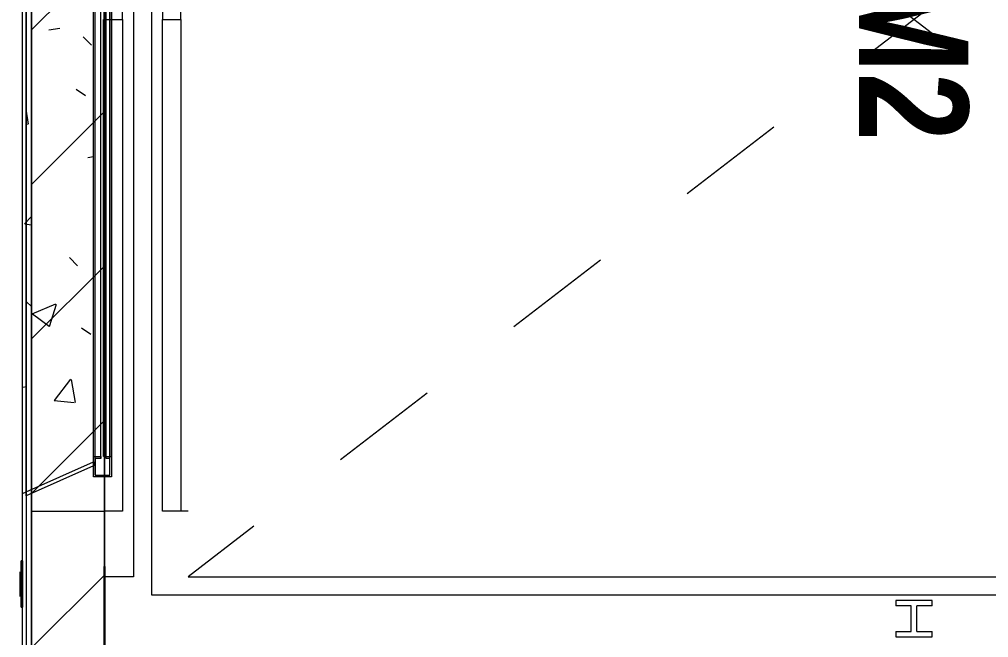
# Model space of a CAD drawing. Header units: millimetres. Extents: x -4000 to 187956, y -58990 to 162485.
# Drawn here: x 32766 to 35430, y 128288 to 129985 of the extents above; entities that cross this region are included whole.
import ezdxf

# ---------------------------------------------------------------- set-up
doc = ezdxf.new("R2010")
doc.units = ezdxf.units.MM
for name, pattern in [('Dash', [600, 300, -300]), ('Dash_2_', [635, 317.5, -317.5]), ('Grid Line', [2222.5, 1270, -317.5, 317.5, -317.5]), ('Grid Line 12_5mm', [2150, 1250, -300, 300, -300])]:
    doc.linetypes.add(name, pattern=pattern)
for name, color, linetype, lineweight in [('A-ANNO-NOTE', 131, 'Continuous', 9), ('A-DETL-GENF', 92, 'Continuous', 9), ('A-DOOR', 31, 'Continuous', 13), ('A-DOOR-HDLN', 31, 'Dash_2_', 13), ('A-WALL', 113, 'Continuous', 13), ('A-WALL-PATT', 111, 'Continuous', 13), ('S-GRID', 1, 'Continuous', 30)]:
    doc.layers.add(name, color=color, linetype=linetype, lineweight=lineweight)
doc.styles.add('Arial_B', font='arialbd.ttf', dxfattribs={"width": 0.8, "height": 300})

# ---------------------------------------------------------------- blocks, each defined once
blk = doc.blocks.new('VSC-THANG MÁY 2 - 2700-V776-FFS - TANG 1')
at = {"layer": 'A-DOOR', "lineweight": 9}
h = blk.add_hatch(dxfattribs=at)
h.set_pattern_fill('FP_23', color=256, style=0, pattern_type=2)
h.set_pattern_definition([(142.528, (130059.95, -26324.95), (63.7548, 665.734), [73.55, -809.046]), (84.53, (130059.95, -26324.95), (-764.226, -128.79), [55.732, -613.048]), (189.565, (130065.26, -26269.5), (-700.4678, 536.9537), [64.584, -710.419]), (138.764, (129856.75, -26324.95), (168.1687, 990.573), [109.674, -1206.419]), (186.066, (129870.8, -26242.4), (-989.697, 867.525), [97.033, -1067.36]), (80.365, (129856.8, -26325), (-989.706, 867.516), [83.729, -921.017]), (112.792, (129907.55, -26232.13), (409.058, 554.0287), [70.493, -775.42]), (53.56, (129907.55, -26232.1), (-736.752, 225.836), [57.39, -631.287]), (162.958, (129941.64, -26185.96), (-327.689, 779.8634), [64.216, -706.372]), (130.028, (130059.95, -26324.95), (-338.21994, 11.28834), [31.734, -595.261, 31.734, -1249.664]), (130.028, (130059.95, -26324.95), (-338.21994, 11.28834), [-658.73, -612.571, 31.734, -605.359]), (98.201, (130059.95, -26324.95), (-400.7246, 244.1681), [30.681, -324.475, 30.681, -796.312]), (98.201, (130059.95, -26324.95), (-400.7246, 244.1681), [-385.837, -561.556, 30.681, -204.075]), (55.11, (130059.95, -26531.93), (22.91264, 495.4734), [31.494, -207.094, 31.494, -712.9, -987.753]), (55.11, (130059.95, -26531.93), (22.91264, 495.4734), [-982.981, 31.494, -956.259]), (44.913, (130059.95, -26624.75), (-101.7087, 541.2912), [31.985, -283.018, 31.985, -1182.474]), (44.913, (130059.95, -26624.75), (-101.7087, 541.2912), [-346.988, -470.082, 31.985, -680.407])])
h.paths.add_polyline_path([(1383, -100), (1300.6, 85), (-1150.6, 85), (-1233, -100), (823.9, -100)])
h = blk.add_hatch(dxfattribs=at)
h.set_pattern_fill('FP_24', color=256, style=0, pattern_type=2)
h.set_pattern_definition([(140, (130059.95, -32885), (63.7558, 728.7365), [76.2, -838.2]), (85, (130059.95, -32885), (-764.2276, -140.9716), [60.96, -670.56]), (190.451, (130065.26, -32824.3), (-700.4668, 587.77), [64.76, -712.36]), (136.184, (129856.75, -32885), (168.171, 1084.316), [114.3, -1257.3]), (186.636, (129870.8, -32794.6), (-989.71, 949.61), [97.14, -1068.54]), (81.184, (129856.8, -32885), (-989.701, 949.621), [91.44, -1005.84]), (111, (129907.55, -32783.4), (409.0606, 606.458), [76.2, -838.2]), (56, (129907.55, -32783.4), (-736.753, 247.2083), [60.96, -670.56]), (161.451, (129941.64, -32732.86), (-327.6855, 853.6683), [64.76, -712.36]), (127.5, (130059.95, -32885), (-338.2201, 12.3547), [33.528, -628.904, 33.528, -1320.292]), (127.5, (130059.95, -32885), (-338.2201, 12.3547), [-695.96, -647.192, 33.528, -639.572]), (97.5, (130059.95, -32885), (-400.7221, 267.2789), [33.528, -354.584, 33.528, -870.204]), (97.5, (130059.95, -32885), (-400.7221, 267.2789), [-421.64, -613.664, 33.528, -223.012]), (57.5, (130059.95, -33111.57), (22.91534, 542.36333), [33.528, -220.472, 33.528, -1810.512]), (57.5, (130059.95, -33111.57), (22.91534, 542.36333), [-287.528, -758.952, 33.528, -1018.032]), (47.5, (130059.95, -33213.17), (-101.7071, 592.517), [33.528, -296.672, 33.528, -492.76, -746.76]), (47.5, (130059.95, -33213.17), (-101.7071, 592.517), [-856.488, 33.528, -713.232])])
h.paths.add_polyline_path([(2035, -85), (-1885, -85), (-1885, -110), (2035, -110)])
at = {"layer": 'A-DETL-GENF', "color": 250}
for p, q in [((1670, 2390), (1670, 2290)), ((1685, 2390), (1670, 2390)), ((1685, 2390), (1685, 2347.5)), ((1770, 2390), (1755, 2390)), ((1755, 2347.5), (1755, 2390)), ((1770, 2290), (1770, 2390)), ((1755, 2347.5), (1685, 2347.5)), ((1755, 2332.5), (1685, 2332.5)), ((1685, 2332.5), (1685, 2290)), ((1755, 2290), (1755, 2332.5)), ((1670, 2290), (1685, 2290)), ((1755, 2290), (1770, 2290))]:
    blk.add_line(p, q, dxfattribs=at)
at = {"layer": 'A-DOOR', "color": 5, "lineweight": 15}
for p, q in [((-1180.9, 135), (1330.9, 135)), ((1330.9, 135), (1330.9, 115)), ((2035, -110), (-1885, -110)), ((1561.5, -110), (1561.5, -113.2)), ((1688.5, -113.2), (1561.5, -113.2)), ((1593.2, -113.2), (1593.2, -116.3)), ((1593.2, -116.3), (1597.5, -116.3)), ((1593.4, -116.3), (1593.4, -118.5)), ((1594.8, -113.2), (1594.8, -114.8)), ((1597.7, -116.3), (1602.5, -116.3)), ((1602.7, -116.3), (1609.1, -116.3)), ((1616.8, -116.3), (1609.3, -116.3)), ((1609.3, -116.3), (1616.8, -116.3)), ((1625, -116.3), (1617, -116.3)), ((1656.9, -116.3), (1625.2, -116.3)), ((1655.2, -114.8), (1655.2, -113.2)), ((1655.7, -116.3), (1656.7, -116.3)), ((1656.7, -116.3), (1656.7, -113.2)), ((1656.9, -118.5), (1656.9, -116.3)), ((1688.5, -113.2), (1688.5, -110))]:
    blk.add_line(p, q, dxfattribs=at)
at = {"layer": 'A-DOOR', "color": 171, "lineweight": 15}
for p, q in [((1275, 135), (-1125, 135)), ((1275, 130), (1275, 135)), ((1275, 135), (1330.9, 135)), ((1275, 130), (1275, 135)), ((1330.9, 135), (1330.9, 115)), ((1325.9, 130), (-1175.9, 130)), ((1280, 130), (-1130, 130)), ((1280, 120), (-1130, 120)), ((1325.9, 130), (1280, 130)), ((1280, 130), (1280, 120)), ((1325.9, 115), (1325.9, 130)), ((1325.9, 115), (1325.9, 130)), ((1330.9, 115), (1330.9, 85)), ((1330.9, 85), (-1180.9, 85)), ((1300.6, 85), (1383, -100)), ((-1885, -85), (2035, -85)), ((-1875, -100), (2025, -100)), ((1383, -100), (-1233, -100)), ((1376.5, -110), (1372.1, -100)), ((1376.5, -110), (1372.1, -100)), ((1383, -100), (2025, -100)), ((1376.5, -110), (-1226.5, -110)), ((1561.5, -110), (1376.5, -110)), ((1561.5, -110), (1688.5, -110)), ((1561.5, -110), (1561.5, -113.2)), ((1561.5, -113.2), (1593.2, -113.2)), ((1593.2, -110), (1593.2, -113.2)), ((1593.2, -113.2), (1593.2, -116.3)), ((1593.2, -116.3), (1594.3, -116.3)), ((1593.2, -116.3), (1594.3, -116.3)), ((1597.4, -116.3), (1593.4, -116.3)), ((1594.5, -116.3), (1593.4, -116.3)), ((1594.8, -110), (1594.8, -113.2)), ((1594.8, -114.8), (1595.9, -114.8)), ((1594.8, -114.8), (1598.7, -114.8)), ((1602.5, -116.3), (1597.7, -116.3)), ((1598.9, -114.8), (1602.4, -114.8)), ((1609.1, -116.3), (1602.7, -116.3)), ((1604.1, -114.8), (1609.1, -114.8)), ((1611, -114.8), (1616.8, -114.8)), ((1617, -116.3), (1625, -116.3)), ((1617.2, -114.8), (1632.8, -114.8)), ((1625.2, -116.3), (1633.2, -116.3)), ((1633.2, -114.8), (1640.1, -114.8)), ((1633.4, -116.3), (1640.9, -116.3)), ((1640.9, -114.8), (1646.3, -114.8)), ((1641.1, -116.3), (1647.5, -116.3)), ((1647.6, -114.8), (1652.7, -114.8)), ((1647.7, -116.3), (1652.5, -116.3)), ((1652.7, -116.3), (1655.7, -116.3)), ((1654.1, -114.8), (1655.2, -114.8)), ((1654.1, -114.8), (1655.2, -114.8)), ((1655.2, -113.2), (1655.2, -110)), ((1655.7, -116.3), (1656.7, -116.3)), ((1655.7, -116.3), (1656.7, -116.3)), ((1656.9, -116.3), (1655.9, -116.3)), ((1656.7, -113.2), (1656.7, -110)), ((1656.7, -116.3), (1656.7, -113.2)), ((1656.7, -113.2), (1688.5, -113.2)), ((1688.5, -110), (1688.5, -113.2)), ((2035, -110), (1688.5, -110))]:
    blk.add_line(p, q, dxfattribs=at)
at = {"layer": 'A-DOOR', "color": 161, "lineweight": 15}
for p, q in [((1275, 120), (-1125, 120)), ((75, 113), (75, 115)), ((75, 115), (1275, 115)), ((1275, 113), (75, 113)), ((1275, 120), (1275, 130)), ((1275, 120), (1275, 130)), ((1280, 120), (1275, 120)), ((1275, 115), (1275, 113)), ((1280, 130), (1280, 120)), ((1325.9, 90), (1325.9, 115)), ((1325.9, 90), (1325.9, 115)), ((1330.9, 115), (1330.9, 85)), ((1325.9, 90), (-1175.9, 90)), ((1300.6, 85), (-1150.6, 85)), ((1280, 105), (-1130, 105)), ((1280, 90), (-1130, 90)), ((1275, 85), (1275, 90)), ((1275, 85), (1275, 90)), ((1280, 105), (1280, 90)), ((1280, 90), (1325.9, 90)), ((1372.1, -100), (1289.7, 85)), ((1372.1, -100), (1289.7, 85)), ((1330.9, 85), (1300.6, 85)), ((1300.6, 85), (1383, -100)), ((2025, -85), (-1875, -85)), ((1593.2, -110), (1561.5, -110)), ((1593.2, -110), (1561.5, -110)), ((1593.2, -110), (1593.2, -113.2)), ((1593.2, -113.2), (1593.2, -116.3)), ((1597.5, -110), (1593.2, -110)), ((1593.2, -116.3), (1594.3, -116.3)), ((1593.2, -116.3), (1594.3, -116.3)), ((1594.8, -113.2), (1594.8, -114.8)), ((1594.8, -113.2), (1594.8, -114.8)), ((1597.3, -116.3), (1594.8, -116.3)), ((1595.9, -116.3), (1594.8, -116.3)), ((1595.9, -114.8), (1598.7, -114.8)), ((1597.3, -116.3), (1595.9, -116.3)), ((1616.8, -110), (1597.5, -110)), ((1598.9, -116.3), (1597.5, -116.3)), ((1602.4, -116.3), (1597.5, -116.3)), ((1598.9, -114.8), (1602.4, -114.8)), ((1602.4, -116.3), (1598.9, -116.3)), ((1609.1, -116.3), (1603.7, -116.3)), ((1608.6, -116.3), (1603.7, -116.3)), ((1604.1, -114.8), (1609.1, -114.8)), ((1606.1, -116.3), (1608.7, -116.3)), ((1606.1, -116.3), (1608.7, -116.3)), ((1609.2, -116.3), (1615.7, -116.3)), ((1609.2, -116.3), (1615.7, -116.3)), ((1616.8, -116.3), (1609.9, -116.3)), ((1611, -114.8), (1616.8, -114.8)), ((1633.2, -110), (1616.8, -110)), ((1616.9, -116.3), (1625, -116.3)), ((1616.9, -116.3), (1625, -116.3)), ((1617.2, -114.8), (1618.8, -114.8)), ((1625, -116.3), (1617.2, -116.3)), ((1620.8, -114.8), (1619.6, -114.8)), ((1619.6, -114.8), (1620.8, -114.8)), ((1620.8, -113.3), (1620.8, -114.8)), ((1622.5, -114.8), (1620.8, -114.8)), ((1620.8, -114.8), (1622.5, -114.8)), ((1622.5, -114.8), (1622.5, -113.2)), ((1622.5, -113.2), (1622.5, -114.8)), ((1622.5, -113.2), (1622.5, -114.8)), ((1622.5, -114.8), (1627.1, -114.8)), ((1627.1, -114.8), (1622.5, -114.8)), ((1625.2, -116.3), (1633.3, -116.3)), ((1625.2, -116.3), (1633.3, -116.3)), ((1632.8, -116.3), (1625.2, -116.3)), ((1627.5, -113.2), (1627.5, -114.4)), ((1627.5, -113.2), (1627.5, -114.4)), ((1627.5, -113.2), (1627.5, -114.4)), ((1627.5, -114.8), (1629.2, -114.8)), ((1629.2, -114.8), (1627.5, -114.8)), ((1629.2, -113.2), (1629.2, -114.8)), ((1629.2, -114.8), (1630.4, -114.8)), ((1630.4, -114.8), (1629.2, -114.8)), ((1630.4, -113.2), (1630.4, -114.8)), ((1630.4, -114.8), (1632.8, -114.8)), ((1656.7, -110), (1633.2, -110)), ((1633.2, -114.8), (1640.1, -114.8)), ((1640.1, -116.3), (1633.4, -116.3)), ((1633.5, -116.3), (1641, -116.3)), ((1633.5, -116.3), (1641, -116.3)), ((1640.9, -114.8), (1646.3, -114.8)), ((1646.3, -116.3), (1641.1, -116.3)), ((1641.7, -116.3), (1644.2, -116.3)), ((1641.7, -116.3), (1644.2, -116.3)), ((1646.3, -116.3), (1641.8, -116.3)), ((1647.6, -114.8), (1652.7, -114.8)), ((1651.1, -116.3), (1647.8, -116.3)), ((1652.7, -116.3), (1647.8, -116.3)), ((1652.7, -116.3), (1651.1, -116.3)), ((1655.2, -116.3), (1652.9, -116.3)), ((1654.1, -116.3), (1652.9, -116.3)), ((1655.2, -116.3), (1654.1, -116.3)), ((1655.2, -114.8), (1655.2, -113.2)), ((1655.2, -114.8), (1655.2, -113.2)), ((1655.7, -116.3), (1656.7, -116.3)), ((1655.7, -116.3), (1656.7, -116.3)), ((1656.7, -113.2), (1656.7, -110)), ((1656.7, -116.3), (1656.7, -113.2)), ((1688.5, -110), (1656.7, -110)), ((1688.5, -110), (1656.7, -110))]:
    blk.add_line(p, q, dxfattribs=at)
at = {"layer": 'A-DOOR', "color": 151, "lineweight": 15}
for p, q in [((75, 115), (75, 113)), ((75, 115), (1275, 115)), ((75, 113), (1275, 113)), ((1275, 115), (1275, 113)), ((1289.7, 85), (-1139.7, 85)), ((1275, 105), (-1125, 105)), ((1275, 85), (-1125, 85)), ((1275, 90), (1275, 105)), ((1275, 105), (1280, 105)), ((1275, 90), (1275, 105)), ((1300.6, 85), (1275, 85)), ((1280, 105), (1280, 90)), ((1289.7, 85), (1300.6, 85)), ((1593.2, -110), (1593.2, -113.2)), ((1594.3, -110), (1593.2, -110)), ((1594.3, -110), (1593.2, -110)), ((1593.2, -116.3), (1594.3, -116.3)), ((1602.4, -110), (1594.8, -110)), ((1595.9, -110), (1594.8, -110)), ((1594.8, -110), (1594.8, -113.2)), ((1594.8, -110), (1594.8, -113.2)), ((1594.8, -110), (1595.9, -110)), ((1594.8, -110), (1602.4, -110)), ((1594.8, -114.8), (1595.9, -114.8)), ((1594.8, -114.8), (1595.9, -114.8)), ((1594.8, -114.8), (1595.9, -114.8)), ((1594.8, -114.8), (1595.9, -114.8)), ((1597.4, -116.3), (1595.6, -116.3)), ((1595.6, -116.3), (1597.5, -116.3)), ((1595.6, -116.3), (1597.5, -116.3)), ((1602.5, -116.3), (1597.7, -116.3)), ((1597.7, -116.3), (1602.5, -116.3)), ((1597.7, -116.3), (1602.5, -116.3)), ((1608.6, -116.3), (1603.6, -116.3)), ((1603.6, -116.3), (1608.6, -116.3)), ((1603.6, -116.3), (1608.6, -116.3)), ((1609.1, -110), (1603.7, -110)), ((1603.7, -110), (1609.1, -110)), ((1616.8, -110), (1609.9, -110)), ((1609.9, -110), (1616.8, -110)), ((1615.6, -116.3), (1609.9, -116.3)), ((1632.8, -110), (1617.2, -110)), ((1617.2, -110), (1632.8, -110)), ((1625, -116.3), (1617.2, -116.3)), ((1619.6, -110), (1619.6, -113.2)), ((1619.6, -110), (1619.6, -113.2)), ((1619.6, -114.8), (1620.7, -114.8)), ((1620.8, -110), (1620.8, -112.6)), ((1620.8, -110), (1620.8, -112.6)), ((1622.5, -113.2), (1620.9, -113.2)), ((1620.9, -113.2), (1622.5, -113.2)), ((1621.2, -113.2), (1621.2, -114.8)), ((1622.5, -114.8), (1621.2, -114.8)), ((1621.2, -114.8), (1622.5, -114.8)), ((1622.5, -111.5), (1622.5, -110)), ((1622.5, -110), (1622.5, -111.5)), ((1622.5, -110), (1622.5, -111.5)), ((1622.5, -111.5), (1622.5, -110)), ((1622.5, -110), (1622.5, -111.5)), ((1622.5, -110), (1622.5, -111.5)), ((1622.5, -113.2), (1622.5, -111.9)), ((1622.5, -111.9), (1622.5, -113.2)), ((1622.5, -111.9), (1622.5, -113.2)), ((1622.5, -113.2), (1622.5, -111.9)), ((1622.5, -111.9), (1622.5, -113.2)), ((1622.5, -111.9), (1622.5, -113.2)), ((1622.5, -113.2), (1622.5, -114.8)), ((1622.5, -113.2), (1627.5, -113.2)), ((1627.5, -113.2), (1622.5, -113.2)), ((1622.5, -114.8), (1627.1, -114.8)), ((1632.8, -116.3), (1625.2, -116.3)), ((1627.5, -110), (1627.5, -113.2)), ((1627.5, -110), (1627.5, -113.2)), ((1627.5, -110), (1627.5, -113.2)), ((1627.5, -110), (1627.5, -113.2)), ((1627.5, -110), (1627.5, -113.2)), ((1627.5, -110), (1627.5, -113.2)), ((1627.5, -113.2), (1627.5, -114.4)), ((1627.5, -114.8), (1628.8, -114.8)), ((1628.8, -114.8), (1627.5, -114.8)), ((1627.6, -113.2), (1629.1, -113.2)), ((1629.1, -113.2), (1627.6, -113.2)), ((1628.8, -113.4), (1628.8, -114.8)), ((1629.2, -110), (1629.2, -112.2)), ((1629.2, -110), (1629.2, -112.2)), ((1629.2, -113.2), (1630.4, -113.2)), ((1630.4, -113.2), (1629.2, -113.2)), ((1629.3, -114.8), (1630.4, -114.8)), ((1630.4, -110), (1630.4, -111.5)), ((1630.4, -110), (1630.4, -111.5)), ((1640.1, -110), (1633.2, -110)), ((1633.2, -110), (1640.1, -110)), ((1640.1, -116.3), (1633.4, -116.3)), ((1646.3, -110), (1640.9, -110)), ((1640.9, -110), (1646.3, -110)), ((1646.4, -116.3), (1641.7, -116.3)), ((1641.8, -116.3), (1646.4, -116.3)), ((1641.8, -116.3), (1646.4, -116.3)), ((1655.2, -110), (1647.6, -110)), ((1647.6, -110), (1655.2, -110)), ((1652.5, -116.3), (1647.6, -116.3)), ((1647.7, -116.3), (1652.5, -116.3)), ((1647.7, -116.3), (1652.5, -116.3)), ((1654.4, -116.3), (1652.7, -116.3)), ((1652.7, -116.3), (1654.4, -116.3)), ((1652.7, -116.3), (1654.4, -116.3)), ((1655.2, -110), (1654.1, -110)), ((1654.1, -110), (1655.2, -110)), ((1654.1, -114.8), (1655.2, -114.8)), ((1654.1, -114.8), (1655.2, -114.8)), ((1654.1, -114.8), (1655.2, -114.8)), ((1654.1, -114.8), (1655.2, -114.8)), ((1655.2, -113.2), (1655.2, -111)), ((1655.2, -113.2), (1655.2, -111)), ((1656.7, -110), (1655.7, -110)), ((1656.7, -110), (1655.7, -110)), ((1655.7, -116.3), (1656.7, -116.3)), ((1656.7, -113.2), (1656.7, -110))]:
    blk.add_line(p, q, dxfattribs=at)
at = {"layer": 'A-DOOR', "color": 255, "lineweight": 15}
for p, q in [((1594.3, -110), (1593.2, -110)), ((1594.3, -110), (1593.2, -110)), ((1594.8, -113.2), (1594.8, -114.8)), ((1595.9, -116.3), (1594.8, -116.3)), ((1595.9, -116.3), (1594.8, -116.3)), ((1598.9, -110), (1595.9, -110)), ((1595.9, -110), (1598.9, -110)), ((1597.3, -116.3), (1595.9, -116.3)), ((1597.3, -116.3), (1595.9, -116.3)), ((1597.3, -114.8), (1598.7, -114.8)), ((1597.3, -114.8), (1598.7, -114.8)), ((1598.9, -116.3), (1597.5, -116.3)), ((1598.9, -116.3), (1597.5, -116.3)), ((1602.4, -110), (1598.9, -110)), ((1598.9, -110), (1602.4, -110)), ((1598.9, -114.8), (1602.4, -114.8)), ((1598.9, -114.8), (1602.4, -114.8)), ((1602.4, -116.3), (1598.9, -116.3)), ((1602.4, -116.3), (1598.9, -116.3)), ((1609.1, -110), (1603.7, -110)), ((1603.7, -110), (1609.1, -110)), ((1608.6, -116.3), (1603.7, -116.3)), ((1608.7, -116.3), (1604.4, -116.3)), ((1605.1, -114.8), (1609.1, -114.8)), ((1605.1, -114.8), (1609.1, -114.8)), ((1616.8, -110), (1609.9, -110)), ((1609.9, -110), (1616.8, -110)), ((1615.6, -116.3), (1609.9, -116.3)), ((1609.9, -116.3), (1615.6, -116.3)), ((1609.9, -116.3), (1615.6, -116.3)), ((1611.7, -114.8), (1616.8, -114.8)), ((1611.7, -114.8), (1616.8, -114.8)), ((1619.6, -110), (1617.2, -110)), ((1617.2, -110), (1619.6, -110)), ((1617.2, -114.8), (1618.8, -114.8)), ((1617.2, -114.8), (1618.8, -114.8)), ((1625, -116.3), (1617.2, -116.3)), ((1617.2, -116.3), (1625, -116.3)), ((1617.2, -116.3), (1625, -116.3)), ((1620.8, -110), (1619.6, -110)), ((1619.6, -110), (1620.8, -110)), ((1620.8, -110), (1619.6, -110)), ((1619.6, -110), (1620.8, -110)), ((1622.5, -110), (1620.8, -110)), ((1620.8, -110), (1622.5, -110)), ((1622.5, -110), (1620.8, -110)), ((1620.8, -110), (1622.5, -110)), ((1621.2, -110), (1621.2, -112.3)), ((1621.2, -110), (1621.2, -112.3)), ((1622.5, -113.2), (1621.2, -113.2)), ((1621.2, -113.2), (1622.5, -113.2)), ((1622.5, -114.8), (1621.2, -114.8)), ((1621.2, -114.8), (1622.5, -114.8)), ((1622.5, -110), (1627.5, -110)), ((1627.5, -110), (1622.5, -110)), ((1622.5, -110), (1622.5, -111.5)), ((1622.5, -110), (1627.5, -110)), ((1627.5, -110), (1622.5, -110)), ((1622.5, -110), (1622.5, -111.5)), ((1622.5, -111.9), (1622.5, -113.2)), ((1622.5, -111.9), (1622.5, -113.2)), ((1622.5, -113.2), (1622.5, -114.8)), ((1625, -116.3), (1625, -114.8)), ((1632.8, -116.3), (1625.2, -116.3)), ((1625.2, -116.3), (1632.8, -116.3)), ((1625.2, -116.3), (1632.8, -116.3)), ((1627.5, -110), (1629.2, -110)), ((1629.2, -110), (1627.5, -110)), ((1627.5, -110), (1627.5, -113.2)), ((1627.5, -110), (1629.2, -110)), ((1629.2, -110), (1627.5, -110)), ((1627.5, -110), (1627.5, -113.2)), ((1627.5, -113.2), (1627.5, -114.4)), ((1627.5, -114.8), (1628.8, -114.8)), ((1628.8, -114.8), (1627.5, -114.8)), ((1628.8, -110), (1628.8, -112.5)), ((1628.8, -110), (1628.8, -112.5)), ((1629.2, -110), (1630.4, -110)), ((1630.4, -110), (1629.2, -110)), ((1629.2, -110), (1630.4, -110)), ((1630.4, -110), (1629.2, -110)), ((1632.8, -110), (1630.4, -110)), ((1630.4, -110), (1632.8, -110)), ((1630.4, -114.8), (1632.8, -114.8)), ((1630.4, -114.8), (1632.8, -114.8)), ((1640.1, -110), (1633.2, -110)), ((1633.2, -110), (1640.1, -110)), ((1633.2, -114.8), (1634.7, -114.8)), ((1633.2, -114.8), (1634.7, -114.8)), ((1640.1, -116.3), (1633.4, -116.3)), ((1633.4, -116.3), (1640.1, -116.3)), ((1633.4, -116.3), (1640.1, -116.3)), ((1635.2, -114.8), (1640.1, -114.8)), ((1635.2, -114.8), (1640.1, -114.8)), ((1646.3, -110), (1640.9, -110)), ((1640.9, -110), (1646.3, -110)), ((1645.6, -116.3), (1641.7, -116.3)), ((1646.3, -116.3), (1641.8, -116.3)), ((1642.7, -114.8), (1646.3, -114.8)), ((1642.7, -114.8), (1646.3, -114.8)), ((1645.6, -114.8), (1645.6, -116.3)), ((1651.1, -110), (1647.6, -110)), ((1647.6, -110), (1651.1, -110)), ((1647.7, -114.8), (1651.1, -114.8)), ((1647.7, -114.8), (1651.1, -114.8)), ((1651.1, -116.3), (1647.8, -116.3)), ((1651.1, -116.3), (1647.8, -116.3)), ((1654.1, -110), (1651.1, -110)), ((1651.1, -110), (1654.1, -110)), ((1652.7, -116.3), (1651.1, -116.3)), ((1652.7, -116.3), (1651.1, -116.3)), ((1654.1, -116.3), (1652.9, -116.3)), ((1654.1, -116.3), (1652.9, -116.3)), ((1655.2, -116.3), (1654.1, -116.3)), ((1655.2, -116.3), (1654.1, -116.3)), ((1655.2, -114.8), (1655.2, -113.2)), ((1656.7, -110), (1655.7, -110)), ((1656.7, -110), (1655.7, -110))]:
    blk.add_line(p, q, dxfattribs=at)
at = {"layer": 'A-DOOR', "color": 50, "lineweight": 15}
for p, q in [((1594.3, -110), (1593.2, -110)), ((1595.9, -110), (1594.8, -110)), ((1595.9, -110), (1594.8, -110)), ((1595.9, -110), (1594.8, -110)), ((1595.9, -110), (1594.8, -110)), ((1594.8, -110), (1595.9, -110)), ((1594.8, -110), (1595.9, -110)), ((1594.8, -110), (1594.8, -113.2)), ((1595.9, -110), (1594.8, -110)), ((1595.9, -110), (1594.8, -110)), ((1594.8, -110), (1595.9, -110)), ((1594.8, -110), (1595.9, -110)), ((1594.8, -114.8), (1595.9, -114.8)), ((1594.8, -114.8), (1595.9, -114.8)), ((1595.9, -116.3), (1594.8, -116.3)), ((1597.3, -116.3), (1594.8, -116.3)), ((1597.5, -110), (1595.6, -110)), ((1597.5, -110), (1595.6, -110)), ((1597.5, -110), (1595.6, -110)), ((1597.5, -110), (1595.6, -110)), ((1597.5, -110), (1595.6, -110)), ((1595.6, -116.3), (1597.5, -116.3)), ((1595.6, -116.3), (1597.5, -116.3)), ((1595.6, -116.3), (1597.5, -116.3)), ((1602.5, -110), (1595.9, -110)), ((1598.9, -110), (1595.9, -110)), ((1598.9, -110), (1595.9, -110)), ((1598.9, -110), (1595.9, -110)), ((1598.9, -110), (1595.9, -110)), ((1595.9, -110), (1598.9, -110)), ((1595.9, -110), (1598.9, -110)), ((1598.9, -110), (1595.9, -110)), ((1598.9, -110), (1595.9, -110)), ((1595.9, -110), (1598.9, -110)), ((1595.9, -110), (1598.9, -110)), ((1602.5, -110), (1595.9, -110)), ((1597.3, -116.3), (1595.9, -116.3)), ((1597.3, -114.8), (1598.7, -114.8)), ((1597.3, -114.8), (1598.7, -114.8)), ((1597.3, -114.8), (1598.7, -114.8)), ((1597.3, -114.8), (1598.7, -114.8)), ((1602.5, -110), (1597.5, -110)), ((1602.5, -110), (1597.5, -110)), ((1602.5, -110), (1597.5, -110)), ((1602.5, -110), (1597.5, -110)), ((1602.5, -110), (1597.5, -110)), ((1597.5, -113.2), (1598.9, -113.2)), ((1598.9, -116.3), (1597.5, -116.3)), ((1598.9, -116.3), (1597.5, -116.3)), ((1597.7, -116.3), (1602.5, -116.3)), ((1597.7, -116.3), (1602.5, -116.3)), ((1597.7, -116.3), (1602.5, -116.3)), ((1602.4, -110), (1598.9, -110)), ((1602.4, -110), (1598.9, -110)), ((1602.4, -110), (1598.9, -110)), ((1602.4, -110), (1598.9, -110)), ((1598.9, -110), (1602.4, -110)), ((1598.9, -110), (1602.4, -110)), ((1602.4, -110), (1598.9, -110)), ((1602.4, -110), (1598.9, -110)), ((1598.9, -110), (1602.4, -110)), ((1598.9, -110), (1602.4, -110)), ((1598.9, -114.8), (1602.4, -114.8)), ((1598.9, -114.8), (1602.4, -114.8)), ((1598.9, -114.8), (1602.4, -114.8)), ((1598.9, -114.8), (1602.4, -114.8)), ((1602.4, -116.3), (1598.9, -116.3)), ((1602.4, -116.3), (1598.9, -116.3)), ((1601.3, -113.2), (1602.5, -113.2)), ((1609.1, -110), (1603.6, -110)), ((1609.1, -110), (1603.6, -110)), ((1609.1, -110), (1603.6, -110)), ((1609.1, -110), (1603.6, -110)), ((1609.1, -110), (1603.6, -110)), ((1609.1, -110), (1603.7, -110)), ((1609.1, -110), (1603.7, -110)), ((1609.1, -110), (1603.7, -110)), ((1609.1, -110), (1603.7, -110)), ((1609.1, -110), (1603.7, -110)), ((1603.7, -110), (1609.1, -110)), ((1603.7, -110), (1609.1, -110)), ((1609.1, -110), (1603.7, -110)), ((1609.1, -110), (1603.7, -110)), ((1603.7, -110), (1609.1, -110)), ((1603.7, -110), (1609.1, -110)), ((1609.1, -110), (1603.7, -110)), ((1604.2, -116.3), (1608.6, -116.3)), ((1604.2, -116.3), (1608.6, -116.3)), ((1604.2, -116.3), (1608.6, -116.3)), ((1608.6, -116.3), (1604.3, -116.3)), ((1608.6, -116.3), (1604.3, -116.3)), ((1608.6, -116.3), (1604.3, -116.3)), ((1604.4, -113.2), (1605.8, -113.2)), ((1605.8, -113.2), (1604.4, -113.2)), ((1604.4, -113.2), (1605.8, -113.2)), ((1605.8, -113.2), (1604.4, -113.2)), ((1604.4, -113.2), (1605.8, -113.2)), ((1608.7, -116.3), (1604.4, -116.3)), ((1604.4, -116.3), (1608.7, -116.3)), ((1604.4, -116.3), (1608.7, -116.3)), ((1605.1, -114.8), (1609.1, -114.8)), ((1605.1, -114.8), (1609.1, -114.8)), ((1605.1, -114.8), (1609.1, -114.8)), ((1605.1, -114.8), (1609.1, -114.8)), ((1606.8, -113.2), (1609.1, -113.2)), ((1609.1, -113.2), (1606.8, -113.2)), ((1606.8, -113.2), (1609.1, -113.2)), ((1609.1, -113.2), (1606.8, -113.2)), ((1606.8, -113.2), (1609.1, -113.2)), ((1616.8, -110), (1609.9, -110)), ((1616.8, -110), (1609.9, -110)), ((1616.8, -110), (1609.9, -110)), ((1616.8, -110), (1609.9, -110)), ((1616.8, -110), (1609.9, -110)), ((1616.8, -110), (1609.9, -110)), ((1616.8, -110), (1609.9, -110)), ((1609.9, -110), (1616.8, -110)), ((1609.9, -110), (1616.8, -110)), ((1616.8, -110), (1609.9, -110)), ((1616.8, -110), (1609.9, -110)), ((1616.8, -110), (1609.9, -110)), ((1616.8, -110), (1609.9, -110)), ((1616.8, -110), (1609.9, -110)), ((1609.9, -110), (1616.8, -110)), ((1609.9, -110), (1616.8, -110)), ((1616.8, -110), (1609.9, -110)), ((1609.9, -113.2), (1612.3, -113.2)), ((1612.3, -113.2), (1609.9, -113.2)), ((1609.9, -113.2), (1612.3, -113.2)), ((1612.3, -113.2), (1609.9, -113.2)), ((1609.9, -113.2), (1612.3, -113.2)), ((1615.7, -116.3), (1609.9, -116.3)), ((1609.9, -116.3), (1615.7, -116.3)), ((1615.7, -116.3), (1609.9, -116.3)), ((1609.9, -116.3), (1615.7, -116.3)), ((1609.9, -116.3), (1615.6, -116.3)), ((1615.6, -116.3), (1609.9, -116.3)), ((1615.6, -116.3), (1609.9, -116.3)), ((1609.9, -116.3), (1615.6, -116.3)), ((1609.9, -116.3), (1615.6, -116.3)), ((1615.6, -116.3), (1609.9, -116.3)), ((1615.6, -116.3), (1609.9, -116.3)), ((1611.7, -114.8), (1616.8, -114.8)), ((1611.7, -114.8), (1616.8, -114.8)), ((1611.7, -114.8), (1616.8, -114.8)), ((1611.7, -114.8), (1616.8, -114.8)), ((1613.6, -113.2), (1616.8, -113.2)), ((1616.8, -113.2), (1613.6, -113.2)), ((1613.6, -113.2), (1616.8, -113.2)), ((1616.8, -113.2), (1613.6, -113.2)), ((1613.6, -113.2), (1616.8, -113.2)), ((1619.6, -110), (1617.2, -110)), ((1619.6, -110), (1617.2, -110)), ((1619.6, -110), (1617.2, -110)), ((1619.6, -110), (1617.2, -110)), ((1619.6, -110), (1617.2, -110)), ((1619.6, -110), (1617.2, -110)), ((1619.6, -110), (1617.2, -110)), ((1617.2, -110), (1619.6, -110)), ((1617.2, -110), (1619.6, -110)), ((1619.6, -110), (1617.2, -110)), ((1619.6, -110), (1617.2, -110)), ((1619.6, -110), (1617.2, -110)), ((1619.6, -110), (1617.2, -110)), ((1619.6, -110), (1617.2, -110)), ((1617.2, -110), (1619.6, -110)), ((1617.2, -110), (1619.6, -110)), ((1619.6, -110), (1617.2, -110)), ((1617.2, -113.2), (1619.6, -113.2)), ((1619.6, -113.2), (1617.2, -113.2)), ((1617.2, -113.2), (1619.6, -113.2)), ((1619.6, -113.2), (1617.2, -113.2)), ((1617.2, -113.2), (1619.6, -113.2)), ((1617.2, -114.8), (1618.8, -114.8)), ((1617.2, -114.8), (1618.8, -114.8)), ((1617.2, -114.8), (1618.8, -114.8)), ((1617.2, -114.8), (1618.8, -114.8)), ((1625, -116.3), (1617.2, -116.3)), ((1617.2, -116.3), (1625, -116.3)), ((1625, -116.3), (1617.2, -116.3)), ((1617.2, -116.3), (1625, -116.3)), ((1617.2, -116.3), (1625, -116.3)), ((1625, -116.3), (1617.2, -116.3)), ((1625, -116.3), (1617.2, -116.3)), ((1617.2, -116.3), (1625, -116.3)), ((1617.2, -116.3), (1625, -116.3)), ((1625, -116.3), (1617.2, -116.3)), ((1625, -116.3), (1617.2, -116.3)), ((1620.7, -110), (1619.6, -110)), ((1620.8, -110), (1619.6, -110)), ((1620.7, -110), (1619.6, -110)), ((1620.7, -110), (1619.6, -110)), ((1620.7, -110), (1619.6, -110)), ((1620.7, -110), (1619.6, -110)), ((1620.7, -110), (1619.6, -110)), ((1620.7, -110), (1619.6, -110)), ((1619.6, -110), (1620.7, -110)), ((1619.6, -110), (1620.7, -110)), ((1620.7, -110), (1619.6, -110)), ((1619.6, -110), (1620.7, -110)), ((1620.7, -110), (1619.6, -110)), ((1620.7, -110), (1619.6, -110)), ((1620.7, -110), (1619.6, -110)), ((1620.7, -110), (1619.6, -110)), ((1619.6, -110), (1620.7, -110)), ((1619.6, -110), (1620.7, -110)), ((1620.8, -110), (1619.6, -110)), ((1619.6, -114.8), (1620.7, -114.8)), ((1619.6, -114.8), (1620.7, -114.8)), ((1619.6, -114.8), (1620.7, -114.8)), ((1619.6, -114.8), (1620.7, -114.8)), ((1619.6, -114.8), (1620.7, -114.8)), ((1619.6, -114.8), (1620.7, -114.8)), ((1622.5, -110), (1621.2, -110)), ((1622.5, -110), (1621.2, -110)), ((1621.2, -110), (1622.5, -110)), ((1622.5, -110), (1621.2, -110)), ((1621.2, -110), (1622.5, -110)), ((1622.5, -110), (1621.2, -110)), ((1622.5, -110), (1621.2, -110)), ((1621.2, -110), (1622.5, -110)), ((1622.5, -110), (1621.2, -110)), ((1621.2, -110), (1622.5, -110)), ((1622.5, -110), (1621.2, -110)), ((1622.5, -110), (1621.2, -110)), ((1622.5, -110), (1621.2, -110)), ((1622.5, -110), (1621.2, -110)), ((1622.5, -110), (1621.2, -110)), ((1622.5, -110), (1621.2, -110)), ((1621.2, -110), (1622.5, -110)), ((1621.2, -110), (1622.5, -110)), ((1622.5, -110), (1621.2, -110)), ((1621.2, -110), (1622.5, -110)), ((1622.5, -110), (1621.2, -110)), ((1622.5, -110), (1621.2, -110)), ((1622.5, -110), (1621.2, -110)), ((1622.5, -110), (1621.2, -110)), ((1621.2, -110), (1622.5, -110)), ((1621.2, -110), (1622.5, -110)), ((1622.5, -110), (1621.2, -110)), ((1621.2, -113.2), (1622.5, -113.2)), ((1622.5, -113.2), (1621.2, -113.2)), ((1621.2, -113.2), (1622.5, -113.2)), ((1622.5, -113.2), (1621.2, -113.2)), ((1621.2, -113.2), (1622.5, -113.2)), ((1622.5, -113.2), (1621.2, -113.2)), ((1621.2, -113.2), (1622.5, -113.2)), ((1621.2, -114.8), (1622.5, -114.8)), ((1621.2, -114.8), (1622.5, -114.8)), ((1621.2, -114.8), (1622.5, -114.8)), ((1621.2, -114.8), (1622.5, -114.8)), ((1621.2, -114.8), (1622.5, -114.8)), ((1621.2, -114.8), (1622.5, -114.8)), ((1621.2, -114.8), (1622.5, -114.8)), ((1625, -110), (1622.5, -110)), ((1622.5, -110), (1622.5, -111.5)), ((1622.5, -110), (1622.5, -111.5)), ((1627.5, -110), (1622.5, -110)), ((1622.5, -110), (1622.5, -111.5)), ((1622.5, -110), (1622.5, -111.5)), ((1625, -110), (1622.5, -110)), ((1625, -110), (1622.5, -110)), ((1625, -110), (1622.5, -110)), ((1625, -110), (1622.5, -110)), ((1625, -110), (1622.5, -110)), ((1625, -110), (1622.5, -110)), ((1622.5, -110), (1625, -110)), ((1622.5, -110), (1625, -110)), ((1625, -110), (1622.5, -110)), ((1622.5, -110), (1625, -110)), ((1625, -110), (1622.5, -110)), ((1625, -110), (1622.5, -110)), ((1625, -110), (1622.5, -110)), ((1625, -110), (1622.5, -110)), ((1622.5, -110), (1625, -110)), ((1622.5, -110), (1625, -110)), ((1627.5, -110), (1622.5, -110)), ((1622.5, -111.9), (1622.5, -113.2)), ((1622.5, -111.9), (1622.5, -113.2)), ((1622.5, -111.9), (1622.5, -113.2)), ((1622.5, -111.9), (1622.5, -113.2)), ((1622.5, -113.2), (1622.5, -114.8)), ((1622.5, -113.2), (1627.5, -113.2)), ((1625, -113.2), (1622.5, -113.2)), ((1622.5, -113.2), (1627.5, -113.2)), ((1627.5, -113.2), (1622.5, -113.2)), ((1622.5, -113.2), (1625, -113.2)), ((1622.5, -114.8), (1625, -114.8)), ((1622.5, -114.8), (1625, -114.8)), ((1622.5, -114.8), (1627, -114.8)), ((1622.5, -114.8), (1625, -114.8)), ((1622.5, -114.8), (1625, -114.8)), ((1622.5, -114.8), (1625, -114.8)), ((1627.5, -110), (1625, -110)), ((1627.5, -110), (1625, -110)), ((1627.5, -110), (1625, -110)), ((1627.5, -110), (1625, -110)), ((1627.5, -110), (1625, -110)), ((1627.5, -110), (1625, -110)), ((1627.5, -110), (1625, -110)), ((1625, -110), (1627.5, -110)), ((1625, -110), (1627.5, -110)), ((1627.5, -110), (1625, -110)), ((1625, -110), (1627.5, -110)), ((1627.5, -110), (1625, -110)), ((1627.5, -110), (1625, -110)), ((1627.5, -110), (1625, -110)), ((1627.5, -110), (1625, -110)), ((1625, -110), (1627.5, -110)), ((1625, -110), (1627.5, -110)), ((1627.5, -113.2), (1625, -113.2)), ((1625, -114.8), (1625, -113.2)), ((1625, -113.2), (1627.5, -113.2)), ((1625, -114.8), (1625, -113.2)), ((1625, -116.3), (1625, -114.8)), ((1625, -114.8), (1627, -114.8)), ((1625, -114.8), (1627, -114.8)), ((1625, -114.8), (1627, -114.8)), ((1625, -114.8), (1627, -114.8)), ((1625, -114.8), (1627, -114.8)), ((1625.2, -116.3), (1632.8, -116.3)), ((1632.8, -116.3), (1625.2, -116.3)), ((1625.2, -116.3), (1632.8, -116.3)), ((1632.8, -116.3), (1625.2, -116.3)), ((1625.2, -116.3), (1632.8, -116.3)), ((1632.8, -116.3), (1625.2, -116.3)), ((1632.8, -116.3), (1625.2, -116.3)), ((1625.2, -116.3), (1632.8, -116.3)), ((1625.2, -116.3), (1632.8, -116.3)), ((1632.8, -116.3), (1625.2, -116.3)), ((1632.8, -116.3), (1625.2, -116.3)), ((1628.8, -110), (1627.5, -110)), ((1627.5, -110), (1628.8, -110)), ((1628.8, -110), (1627.5, -110)), ((1627.5, -110), (1628.8, -110)), ((1628.8, -110), (1627.5, -110)), ((1627.5, -110), (1627.5, -113.2)), ((1627.5, -110), (1627.5, -113.2)), ((1628.8, -110), (1627.5, -110)), ((1627.5, -110), (1628.8, -110)), ((1628.8, -110), (1627.5, -110)), ((1627.5, -110), (1628.8, -110)), ((1628.8, -110), (1627.5, -110)), ((1627.5, -110), (1627.5, -113.2)), ((1627.5, -110), (1627.5, -113.2)), ((1628.8, -110), (1627.5, -110)), ((1628.8, -110), (1627.5, -110)), ((1628.8, -110), (1627.5, -110)), ((1628.8, -110), (1627.5, -110)), ((1628.8, -110), (1627.5, -110)), ((1628.8, -110), (1627.5, -110)), ((1627.5, -110), (1628.8, -110)), ((1627.5, -110), (1628.8, -110)), ((1628.8, -110), (1627.5, -110)), ((1627.5, -110), (1628.8, -110)), ((1628.8, -110), (1627.5, -110)), ((1628.8, -110), (1627.5, -110)), ((1628.8, -110), (1627.5, -110)), ((1628.8, -110), (1627.5, -110)), ((1627.5, -110), (1628.8, -110)), ((1627.5, -110), (1628.8, -110)), ((1628.8, -110), (1627.5, -110)), ((1627.5, -113.2), (1627.5, -114.4)), ((1627.5, -114.8), (1628.8, -114.8)), ((1627.5, -114.8), (1628.8, -114.8)), ((1627.5, -114.8), (1628.8, -114.8)), ((1627.5, -114.8), (1628.8, -114.8)), ((1627.5, -114.8), (1628.8, -114.8)), ((1627.5, -114.8), (1628.8, -114.8)), ((1627.5, -114.8), (1628.8, -114.8)), ((1630.4, -110), (1629.2, -110)), ((1630.4, -110), (1629.2, -110)), ((1629.2, -113.2), (1630.4, -113.2)), ((1629.2, -113.2), (1630.4, -113.2)), ((1630.4, -113.2), (1629.2, -113.2)), ((1629.2, -113.2), (1630.4, -113.2)), ((1630.4, -113.2), (1629.2, -113.2)), ((1630.4, -110), (1629.3, -110)), ((1630.4, -110), (1629.3, -110)), ((1630.4, -110), (1629.3, -110)), ((1630.4, -110), (1629.3, -110)), ((1630.4, -110), (1629.3, -110)), ((1630.4, -110), (1629.3, -110)), ((1630.4, -110), (1629.3, -110)), ((1629.3, -110), (1630.4, -110)), ((1629.3, -110), (1630.4, -110)), ((1630.4, -110), (1629.3, -110)), ((1629.3, -110), (1630.4, -110)), ((1630.4, -110), (1629.3, -110)), ((1630.4, -110), (1629.3, -110)), ((1630.4, -110), (1629.3, -110)), ((1630.4, -110), (1629.3, -110)), ((1629.3, -110), (1630.4, -110)), ((1629.3, -110), (1630.4, -110)), ((1629.3, -114.8), (1630.4, -114.8)), ((1629.3, -114.8), (1630.4, -114.8)), ((1629.3, -114.8), (1630.4, -114.8)), ((1629.3, -114.8), (1630.4, -114.8)), ((1629.3, -114.8), (1630.4, -114.8)), ((1629.3, -114.8), (1630.4, -114.8)), ((1632.8, -110), (1630.4, -110)), ((1632.8, -110), (1630.4, -110)), ((1632.8, -110), (1630.4, -110)), ((1632.8, -110), (1630.4, -110)), ((1632.8, -110), (1630.4, -110)), ((1632.8, -110), (1630.4, -110)), ((1632.8, -110), (1630.4, -110)), ((1630.4, -110), (1632.8, -110)), ((1630.4, -110), (1632.8, -110)), ((1632.8, -110), (1630.4, -110)), ((1632.8, -110), (1630.4, -110)), ((1632.8, -110), (1630.4, -110)), ((1632.8, -110), (1630.4, -110)), ((1632.8, -110), (1630.4, -110)), ((1630.4, -110), (1632.8, -110)), ((1630.4, -110), (1632.8, -110)), ((1632.8, -110), (1630.4, -110)), ((1630.4, -113.2), (1632.8, -113.2)), ((1630.4, -113.2), (1632.8, -113.2)), ((1632.8, -113.2), (1630.4, -113.2)), ((1630.4, -113.2), (1632.8, -113.2)), ((1632.8, -113.2), (1630.4, -113.2)), ((1630.4, -114.8), (1632.8, -114.8)), ((1630.4, -114.8), (1632.8, -114.8)), ((1630.4, -114.8), (1632.8, -114.8)), ((1630.4, -114.8), (1632.8, -114.8)), ((1640.1, -110), (1633.2, -110)), ((1640.1, -110), (1633.2, -110)), ((1640.1, -110), (1633.2, -110)), ((1640.1, -110), (1633.2, -110)), ((1640.1, -110), (1633.2, -110)), ((1640.1, -110), (1633.2, -110)), ((1640.1, -110), (1633.2, -110)), ((1633.2, -110), (1640.1, -110)), ((1633.2, -110), (1640.1, -110)), ((1640.1, -110), (1633.2, -110)), ((1640.1, -110), (1633.2, -110)), ((1640.1, -110), (1633.2, -110)), ((1640.1, -110), (1633.2, -110)), ((1640.1, -110), (1633.2, -110)), ((1633.2, -110), (1640.1, -110)), ((1633.2, -110), (1640.1, -110)), ((1640.1, -110), (1633.2, -110)), ((1633.2, -113.2), (1636.4, -113.2)), ((1633.2, -113.2), (1636.4, -113.2)), ((1636.4, -113.2), (1633.2, -113.2)), ((1633.2, -113.2), (1636.4, -113.2)), ((1636.4, -113.2), (1633.2, -113.2)), ((1633.2, -114.8), (1634.7, -114.8)), ((1633.2, -114.8), (1634.7, -114.8)), ((1633.2, -114.8), (1634.7, -114.8)), ((1633.2, -114.8), (1634.7, -114.8)), ((1633.4, -116.3), (1640.1, -116.3)), ((1640.1, -116.3), (1633.4, -116.3)), ((1633.4, -116.3), (1640.1, -116.3)), ((1640.1, -116.3), (1633.4, -116.3)), ((1633.4, -116.3), (1640.1, -116.3)), ((1640.1, -116.3), (1633.4, -116.3)), ((1640.1, -116.3), (1633.4, -116.3)), ((1633.4, -116.3), (1640.1, -116.3)), ((1633.4, -116.3), (1640.1, -116.3)), ((1640.1, -116.3), (1633.4, -116.3)), ((1640.1, -116.3), (1633.4, -116.3)), ((1635.2, -114.8), (1640.1, -114.8)), ((1635.2, -114.8), (1640.1, -114.8)), ((1635.2, -114.8), (1640.1, -114.8)), ((1635.2, -114.8), (1640.1, -114.8)), ((1637, -113.2), (1640.1, -113.2)), ((1637, -113.2), (1640.1, -113.2)), ((1640.1, -113.2), (1637, -113.2)), ((1637, -113.2), (1640.1, -113.2)), ((1640.1, -113.2), (1637, -113.2)), ((1646.3, -110), (1640.9, -110)), ((1646.3, -110), (1640.9, -110)), ((1646.3, -110), (1640.9, -110)), ((1646.3, -110), (1640.9, -110)), ((1646.3, -110), (1640.9, -110)), ((1646.4, -110), (1640.9, -110)), ((1646.4, -110), (1640.9, -110)), ((1640.9, -110), (1646.3, -110)), ((1640.9, -110), (1646.3, -110)), ((1646.4, -110), (1640.9, -110)), ((1646.3, -110), (1640.9, -110)), ((1646.3, -110), (1640.9, -110)), ((1646.4, -110), (1640.9, -110)), ((1646.4, -110), (1640.9, -110)), ((1640.9, -110), (1646.3, -110)), ((1640.9, -110), (1646.3, -110)), ((1646.3, -110), (1640.9, -110)), ((1640.9, -113.2), (1642.2, -113.2)), ((1640.9, -113.2), (1642.2, -113.2)), ((1642.2, -113.2), (1640.9, -113.2)), ((1640.9, -113.2), (1642.2, -113.2)), ((1642.2, -113.2), (1640.9, -113.2)), ((1641.7, -116.3), (1645.6, -116.3)), ((1645.6, -116.3), (1641.7, -116.3)), ((1641.7, -116.3), (1645.6, -116.3)), ((1641.8, -116.3), (1645.8, -116.3)), ((1645.7, -116.3), (1641.8, -116.3)), ((1641.8, -116.3), (1645.8, -116.3)), ((1641.8, -116.3), (1645.8, -116.3)), ((1645.7, -116.3), (1641.8, -116.3)), ((1645.7, -116.3), (1641.8, -116.3)), ((1642.7, -114.8), (1645.7, -114.8)), ((1642.7, -114.8), (1645.7, -114.8)), ((1642.7, -114.8), (1645.7, -114.8)), ((1642.7, -114.8), (1645.7, -114.8)), ((1644.2, -113.2), (1645.6, -113.2)), ((1644.2, -113.2), (1645.6, -113.2)), ((1645.6, -113.2), (1644.2, -113.2)), ((1644.2, -113.2), (1645.6, -113.2)), ((1645.6, -113.2), (1644.2, -113.2)), ((1645.6, -113.2), (1645.6, -114.8)), ((1645.6, -113.2), (1645.6, -114.8)), ((1645.6, -114.8), (1645.6, -116.3)), ((1654.1, -110), (1647.5, -110)), ((1652.5, -110), (1647.5, -110)), ((1652.5, -110), (1647.5, -110)), ((1652.5, -110), (1647.5, -110)), ((1652.5, -110), (1647.5, -110)), ((1652.5, -110), (1647.5, -110)), ((1654.1, -110), (1647.5, -110)), ((1651.1, -110), (1647.6, -110)), ((1654.1, -110), (1647.6, -110)), ((1651.1, -110), (1647.6, -110)), ((1651.1, -110), (1647.6, -110)), ((1647.6, -110), (1651.1, -110)), ((1647.6, -110), (1651.1, -110)), ((1651.1, -110), (1647.6, -110)), ((1651.1, -110), (1647.6, -110)), ((1647.6, -110), (1654.1, -110)), ((1647.6, -110), (1651.1, -110)), ((1647.7, -114.8), (1651.1, -114.8)), ((1647.7, -114.8), (1651.1, -114.8)), ((1647.7, -114.8), (1651.1, -114.8)), ((1647.7, -114.8), (1651.1, -114.8)), ((1647.7, -116.3), (1652.5, -116.3)), ((1647.7, -116.3), (1652.5, -116.3)), ((1647.7, -116.3), (1652.5, -116.3)), ((1651.1, -116.3), (1647.8, -116.3)), ((1651.1, -116.3), (1647.8, -116.3)), ((1648.7, -113.2), (1650, -113.2)), ((1654.1, -110), (1651.1, -110)), ((1654.1, -110), (1651.1, -110)), ((1654.1, -110), (1651.1, -110)), ((1651.1, -110), (1654.1, -110)), ((1651.1, -110), (1654.1, -110)), ((1654.1, -110), (1651.1, -110)), ((1654.1, -110), (1651.1, -110)), ((1651.1, -110), (1654.1, -110)), ((1652.7, -116.3), (1651.1, -116.3)), ((1652.7, -116.3), (1651.1, -116.3)), ((1654.4, -110), (1652.5, -110)), ((1654.4, -110), (1652.5, -110)), ((1654.4, -110), (1652.5, -110)), ((1654.4, -110), (1652.5, -110)), ((1654.4, -110), (1652.5, -110)), ((1652.6, -113.2), (1654.1, -113.2)), ((1652.7, -116.3), (1654.4, -116.3)), ((1652.7, -116.3), (1654.4, -116.3)), ((1652.7, -116.3), (1654.4, -116.3)), ((1654.1, -116.3), (1652.9, -116.3)), ((1655.2, -116.3), (1652.9, -116.3)), ((1655.2, -110), (1654.1, -110)), ((1655.2, -110), (1654.1, -110)), ((1655.2, -110), (1654.1, -110)), ((1655.2, -110), (1654.1, -110)), ((1654.1, -110), (1655.2, -110)), ((1654.1, -110), (1655.2, -110)), ((1655.2, -110), (1654.1, -110)), ((1655.2, -110), (1654.1, -110)), ((1654.1, -110), (1655.2, -110)), ((1654.1, -110), (1655.2, -110)), ((1654.1, -114.8), (1655.2, -114.8)), ((1654.1, -114.8), (1655.2, -114.8)), ((1655.2, -116.3), (1654.1, -116.3)), ((1655.2, -113.2), (1655.2, -111)), ((1656.7, -110), (1655.7, -110))]:
    blk.add_line(p, q, dxfattribs=at)
at = {"layer": 'A-DOOR-HDLN', "linetype": 'Continuous', "lineweight": 9}
for p, q in [((1655, 245), (1655, 4385)), ((1605, 345), (1605, 4335)), ((75, 325), (-1275, 325)), ((75, 275), (75, 325)), ((75, 325), (1425, 325)), ((75, 275), (75, 325)), ((1425, 345), (1425, 325)), ((1425, 325), (1425, 275)), ((-1275, 275), (75, 275)), ((1425, 275), (75, 275)), ((-1505, 245), (1655, 245)), ((-1455, 195), (1605, 195)), ((1605, 195), (1605, 115)), ((75, 165), (-1275, 165)), ((75, 115), (75, 165)), ((75, 165), (1425, 165)), ((75, 115), (75, 165)), ((1425, 165), (1425, 115)), ((-1275, 115), (75, 115)), ((1425, 115), (75, 115))]:
    blk.add_line(p, q, dxfattribs=at)
at = {"layer": 'A-DOOR-HDLN', "color": 5, "linetype": 'Dash', "lineweight": 15}
for p, q in [((-1455, 4335), (1605, 345)), ((1605, 4335), (-1455, 345))]:
    blk.add_line(p, q, dxfattribs=at)
blk = doc.blocks.new('CMF2_NHAXUONG_A_rvt-1-FFS - TANG 1')
at = {"layer": 'A-WALL-PATT', "lineweight": 9}
h = blk.add_hatch(dxfattribs=at)
h.set_pattern_fill('FP_12', color=250, style=0, pattern_type=2)
h.set_pattern_definition([(45, (0, 0), (-212.13203, 212.13203), [])])
h.paths.add_polyline_path([(32800, 127750.2), (33000, 127750.2), (33000, 132400), (32800, 132400), (32800, 128068)])
at = {"layer": 'A-WALL', "color": 50, "lineweight": 15}
for p, q in [((32800, 132400), (32800, 127750.2)), ((33000, 127750.2), (33000, 132400))]:
    blk.add_line(p, q, dxfattribs=at)
at = {"layer": 'A-WALL', "color": 53, "lineweight": 15}
for p, q in [((32800, 131334.9), (32800, 128634.9)), ((32800, 128634.9), (32800, 128024.9))]:
    blk.add_line(p, q, dxfattribs=at)
at = {"layer": 'A-WALL', "color": 35, "lineweight": 15}
for p, q in [((33000, 128634.9), (33000, 131334.9)), ((32800, 128634.9), (33000, 128634.9)), ((32800, 128634.9), (33000, 128634.9)), ((33000, 127750.2), (33000, 128634.9))]:
    blk.add_line(p, q, dxfattribs=at)
at = {"layer": 'S-GRID', "linetype": 'Grid Line 12_5mm', "lineweight": 9}
blk.add_line((33000, 161185.2), (33000, -16487.4), dxfattribs=at)
at = {"layer": 'A-DOOR', "color": 250, "lineweight": 9, "rotation": 270}
blk.add_blockref('VSC-THANG MÁY 2 - 2700-V776-FFS - TANG 1', (32885, 130059.9), dxfattribs=at)
at = {"layer": 'A-ANNO-NOTE', "insert": (35374.3, 130322.5), "char_height": 300, "width": 827.341, "attachment_point": 1, "rotation": 270, "style": 'Arial_B'}
blk.add_mtext('TM2', dxfattribs=at)

msp = doc.modelspace()

# ---------------------------------------------------------------- block references
at = {"lineweight": 5}
msp.add_blockref('CMF2_NHAXUONG_A_rvt-1-FFS - TANG 1', (0, 0), dxfattribs=at)

# ---------------------------------------------------------------- next in the draw order: linework, layer by layer
at = {"layer": 'S-GRID', "linetype": 'Grid Line'}
msp.add_line((33000, 161185.2), (33000, -16487.4), dxfattribs=at)

doc.saveas('drawing.dxf')
